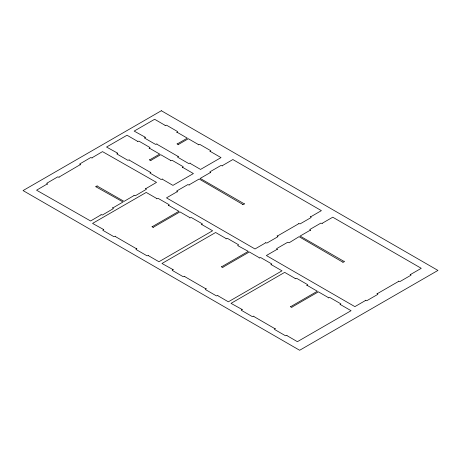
<?xml version="1.0" encoding="UTF-8"?>
<svg xmlns="http://www.w3.org/2000/svg" width="461" height="461" viewBox="0 0 461 461"><rect width="100%" height="100%" fill="white"/><g stroke="black" fill="none" stroke-linecap="round" stroke-linejoin="round"><path stroke-width="0.69" d="M95.865 186.751L123.047 201.981L113.245 207.715L112.49 207.79L113.418 208.579L102.4 215.028L100.913 214.549L100.901 214.935L90.592 220.975L36.569 190.203L46.878 184.17L47.558 184.158L46.705 183.305L57.729 176.857L59.215 177.335L59.244 176.961L79.845 164.877L80.6 164.802L79.672 164.012L90.69 157.564L92.177 158.042L92.212 157.668L102.498 151.617L156.521 182.389L146.212 188.422L145.457 188.497L146.385 189.287L135.367 195.735L133.903 195.239L133.869 195.643L124.067 201.382L97.692 186.359C98.176 185.403 95.859 186.198 95.865 186.751M103.742 229.595L102.774 230.27L113.873 236.677L115.354 236.193L115.388 236.568L136.133 248.571L136.888 248.646L135.966 249.436L147.065 255.843L148.546 255.354L148.557 255.746L158.941 261.739L212.602 230.759L202.218 224.766L201.463 224.691L202.385 223.902L191.286 217.494L189.805 217.984L189.794 217.592L179.923 211.893L153.726 227.019C154.291 228.408 150.424 226.126 152.695 226.426L178.897 211.299L169.026 205.6L168.351 205.594L169.193 204.742L158.094 198.334L156.642 198.829L156.602 198.432L146.218 192.433L92.557 223.412L103.742 229.595M117.728 153.225L116.766 153.899L127.858 160.307L129.339 159.823L129.38 160.198L150.119 172.201L150.874 172.276L149.958 173.065L161.05 179.473L162.531 178.983L162.572 179.358L172.933 185.368L193.401 173.555L183.017 167.556L182.337 167.55L183.178 166.698L172.086 160.29L170.605 160.774L170.587 160.382L160.722 154.689L151.15 160.209C151.657 161.615 147.883 159.287 150.119 159.615L159.69 154.089L149.825 148.396L149.087 148.338L149.986 147.532L138.894 141.124L137.436 141.625L137.395 141.222L127.017 135.229L106.549 147.042L117.728 153.225M145.348 137.28L144.379 137.954L155.478 144.362L156.959 143.878L156.97 144.264L177.739 156.256L178.493 156.331L177.571 157.12L188.67 163.528L190.151 163.038L190.186 163.413L200.547 169.423L221.015 157.61L210.631 151.611L209.893 151.56L210.798 150.753L199.699 144.345L198.247 144.84L198.207 144.437L188.336 138.744L178.77 144.264C179.341 145.664 175.485 143.371 177.739 143.671L187.31 138.15L177.439 132.451L176.742 132.428L177.606 131.587L166.507 125.179L165.055 125.68L165.015 125.277L154.631 119.284L134.163 131.097L145.348 137.297M173.146 269.668L172.178 270.342L183.276 276.75L184.757 276.266L184.792 276.64L205.537 288.644L206.292 288.713L205.37 289.508L216.468 295.91L217.949 295.426L217.984 295.801L228.345 301.811L282.005 270.832L271.621 264.833L270.872 264.764L271.788 263.974L260.69 257.566L259.238 258.068L259.197 257.664L249.332 251.965L223.13 267.092C223.597 268.498 219.839 266.199 222.098 266.498L248.3 251.372L237.663 245.58L238.596 244.808L227.498 238.406L226.017 238.89L226.005 238.498L215.621 232.505L161.961 263.485L173.146 269.685M242.619 204.35C243.212 205.41 245.782 203.174 243.788 203.578L200.195 178.407L210.066 172.714L210.74 172.702L209.899 171.849L220.998 165.441L222.45 165.943L222.513 165.551L232.874 159.541L321.386 210.642L311.002 216.641L310.322 216.647L311.169 217.5L300.071 223.908L298.59 223.424L298.578 223.816L277.81 235.802L277.055 235.876L277.977 236.666L266.879 243.074L265.398 242.584L265.386 242.976L255.002 248.969L166.49 197.867L176.874 191.874L177.548 191.868L176.707 191.01L187.806 184.607L189.258 185.103L189.321 184.717L199.164 179.006L242.624 204.327M242.204 309.538L241.236 310.213L252.334 316.621L253.815 316.131L253.85 316.511L274.595 328.514L275.35 328.584L274.428 329.373L285.526 335.781L287.007 335.297L287.042 335.671L297.403 341.682L351.063 310.702L340.679 304.704L340.005 304.698L340.846 303.845L329.748 297.437L328.267 297.921L328.255 297.535L318.39 291.836L292.188 306.963C292.51 308.374 288.938 306.046 291.156 306.369L317.358 291.243L307.487 285.543L306.738 285.468L307.654 284.679L296.556 278.271L295.103 278.772L295.063 278.369L284.679 272.376L231.019 303.355L242.204 309.538M342.5 262.015C343.215 263.093 345.583 260.73 343.693 261.226L300.076 236.072L309.942 230.379L310.697 230.304L309.775 229.515L320.873 223.107L322.354 223.591L322.366 223.205L332.75 217.206L421.262 268.308L410.878 274.307L410.14 274.358L411.045 275.165L399.946 281.573L398.442 281.101L398.454 281.481L377.686 293.467L376.948 293.524L377.853 294.331L366.754 300.739L365.302 300.238L365.262 300.641L354.878 306.634L266.366 255.532L276.75 249.539L277.505 249.464L276.583 248.675L287.681 242.273L289.162 242.757L299.045 236.666L342.506 261.992M161.35 110.732L23.05 190.577L299.65 350.268L437.95 270.423L161.35 110.732"/></g></svg>
